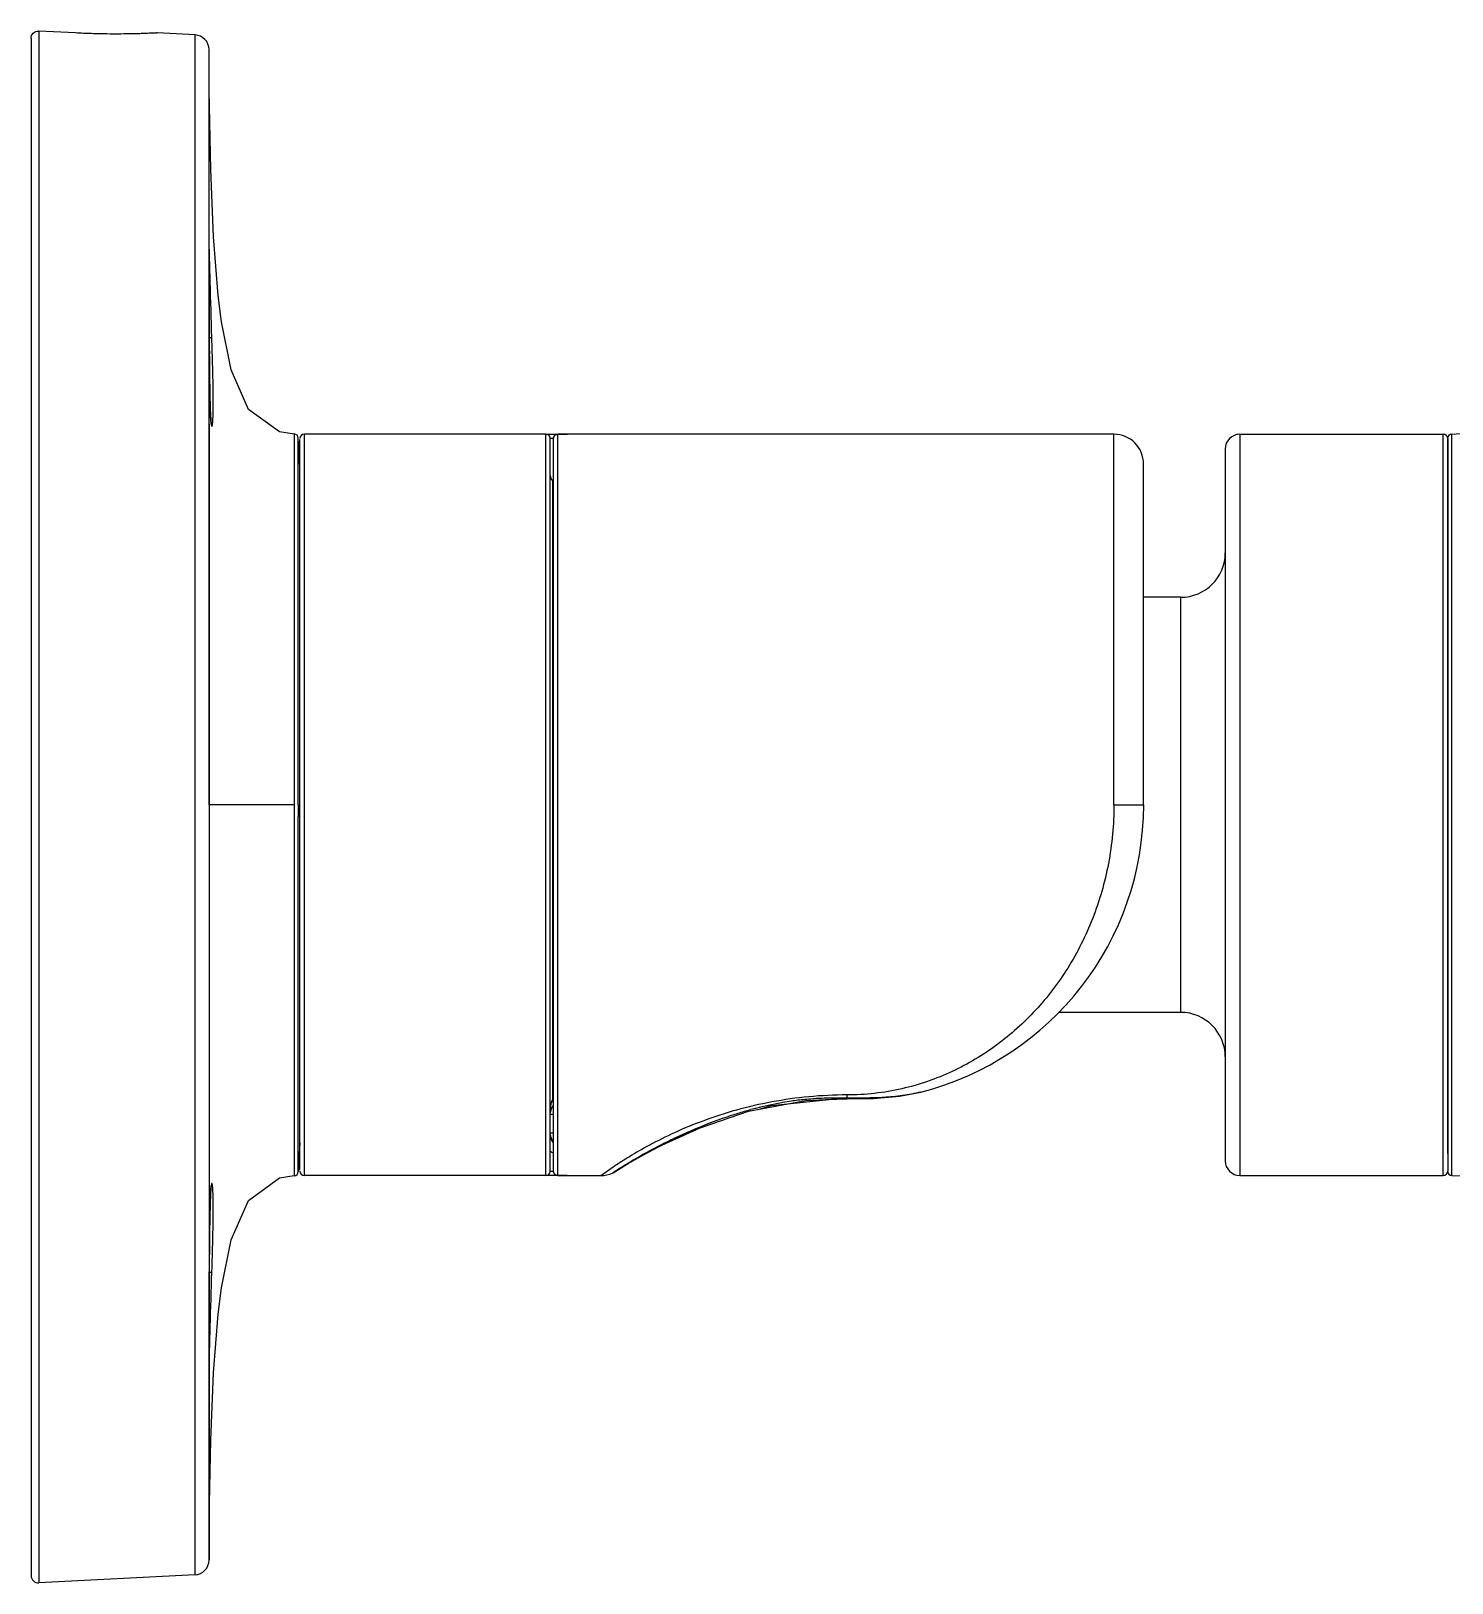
# Model space of a CAD drawing. Header units: millimetres. Extents: x -283029 to -254660, y -24907 to 10674.
# Drawn here: x -277274.2 to -277145.7, y -18807.8 to -18667.3 of the extents above; entities that cross this region are included whole.
import ezdxf

# ---------------------------------------------------------------- set-up
doc = ezdxf.new("R2010")
doc.units = ezdxf.units.MM
doc.header["$LTSCALE"] = 100
doc.layers.add('ASSEM_MEMBER_1', color=7, linetype='Continuous')

msp = doc.modelspace()

# ---------------------------------------------------------------- linework, layer by layer
at = {"layer": 'ASSEM_MEMBER_1', "color": 1, "linetype": 'Continuous'}
for p, q in [((-277273.54, -18667.34), (-277273.54, -18807.77)), ((-277270.22, -18667.51), (-277273.54, -18667.34)), ((-277274.24, -18668.01), (-277274.24, -18807.1)), ((-277259.41, -18667.69), (-277262.84, -18667.51)), ((-277259.41, -18807.03), (-277259.41, -18667.69)), ((-277258.12, -18672.75), (-277258.14, -18669.03)), ((-277258.14, -18737.36), (-277258.14, -18669.03)), ((-277258.14, -18688.09), (-277258.13, -18687.57)), ((-277258.13, -18687.28), (-277258.13, -18687.29)), ((-277258.13, -18687.29), (-277258.13, -18687.29)), ((-277258.14, -18688.85), (-277258.14, -18688.88)), ((-277258.14, -18691.81), (-277258.14, -18689.96)), ((-277258.14, -18691.54), (-277258.14, -18691.6)), ((-277258.13, -18693.43), (-277258.14, -18691.81)), ((-277258.13, -18695.09), (-277258.13, -18693.43)), ((-277258.12, -18695.08), (-277258.07, -18695.08)), ((-277258.12, -18696.55), (-277258.11, -18696.86)), ((-277258.07, -18699.98), (-277258.07, -18700.07)), ((-277258.14, -18702.9), (-277258.14, -18805.69)), ((-277250.45, -18703.8), (-277250.45, -18770.92)), ((-277249.53, -18703.82), (-277249.53, -18770.9)), ((-277227.68, -18703.82), (-277249.53, -18703.82)), ((-277227.68, -18770.9), (-277227.68, -18703.82)), ((-277227.68, -18703.82), (-277225.73, -18703.82)), ((-277226.61, -18703.84), (-277226.61, -18770.88)), ((-277225.67, -18703.82), (-277226.08, -18703.82)), ((-277176.29, -18703.82), (-277225.67, -18703.82)), ((-277176.29, -18737.36), (-277176.29, -18703.82)), ((-277164.89, -18703.81), (-277164.89, -18770.9)), ((-277164.89, -18703.81), (-277146.5, -18703.81)), ((-277146.5, -18770.9), (-277146.5, -18703.81)), ((-277145.71, -18770.91), (-277145.71, -18703.81)), ((-277249.94, -18706.79), (-277250.07, -18704.18)), ((-277250.07, -18737.36), (-277250.07, -18704.18)), ((-277249.94, -18770.42), (-277249.94, -18704.3)), ((-277227.28, -18704.17), (-277227.28, -18704.22)), ((-277227.28, -18770.5), (-277227.28, -18704.22)), ((-277227.01, -18704.22), (-277227.28, -18704.22)), ((-277227.01, -18704.24), (-277227.01, -18770.47)), ((-277166.23, -18705.16), (-277166.23, -18769.56)), ((-277146.1, -18704.21), (-277146.1, -18770.51)), ((-277146.1, -18768.91), (-277146.1, -18704.22)), ((-277173.61, -18737.36), (-277173.61, -18706.5)), ((-277227.08, -18708.04), (-277227.08, -18764.06)), ((-277227.01, -18708.11), (-277227.08, -18708.04)), ((-277170.25, -18718.57), (-277173.61, -18718.57)), ((-277170.25, -18756.14), (-277170.25, -18718.57)), ((-277250.45, -18737.36), (-277258.14, -18737.36)), ((-277250.07, -18737.36), (-277250.07, -18738.41)), ((-277176.29, -18737.36), (-277173.61, -18737.36)), ((-277250.07, -18770.54), (-277250.07, -18738.41)), ((-277170.25, -18756.14), (-277181.3, -18756.14)), ((-277227.08, -18764.06), (-277227.02, -18764.02)), ((-277207.26, -18764.57), (-277201.78, -18763.98)), ((-277201.78, -18763.98), (-277201.78, -18763.9)), ((-277200.45, -18763.61), (-277200.45, -18763.97)), ((-277227.28, -18765.38), (-277227.26, -18765.15)), ((-277227.01, -18765.38), (-277227.28, -18765.38)), ((-277208.27, -18764.87), (-277207.26, -18764.57)), ((-277227.27, -18767.24), (-277227.28, -18767.04)), ((-277227.28, -18767.04), (-277227.01, -18767.04)), ((-277217.79, -18768.41), (-277213.71, -18766.58)), ((-277249.94, -18767.93), (-277250.07, -18770.54)), ((-277220.64, -18770.06), (-277217.79, -18768.41)), ((-277227.68, -18770.9), (-277249.53, -18770.9)), ((-277225.74, -18770.9), (-277227.68, -18770.9)), ((-277227.28, -18770.53), (-277227.28, -18770.5)), ((-277227.28, -18770.5), (-277227.01, -18770.5)), ((-277221.21, -18770.41), (-277221.65, -18770.69)), ((-277221.65, -18770.69), (-277221.54, -18770.63)), ((-277221.63, -18770.68), (-277221.65, -18770.69)), ((-277221.08, -18770.32), (-277221.55, -18770.63)), ((-277221.07, -18770.33), (-277220.64, -18770.06)), ((-277164.89, -18770.9), (-277146.5, -18770.9)), ((-277258.11, -18779.64), (-277258.07, -18779.64)), ((-277258.14, -18783.49), (-277258.13, -18781.64)), ((-277258.14, -18785.28), (-277258.14, -18783.49)), ((-277258.14, -18786.56), (-277258.14, -18785.28)), ((-277258.14, -18786.94), (-277258.14, -18786.56)), ((-277258.13, -18787.33), (-277258.14, -18786.94)), ((-277258.14, -18805.53), (-277258.14, -18787.59)), ((-277258.13, -18787.49), (-277258.13, -18787.33)), ((-277258.13, -18787.46), (-277258.13, -18787.47)), ((-277258.13, -18787.47), (-277258.13, -18787.48)), ((-277259.41, -18807.03), (-277273.54, -18807.77))]:
    msp.add_line(p, q, dxfattribs=at)
for points in [[(-277250.45, -18703.81), (-277251.77, -18703.6), (-277254.56, -18701.57), (-277256.14, -18697.99), (-277257.03, -18693.66), (-277257.32, -18691.26), (-277257.74, -18685.96), (-277257.99, -18679.86), (-277258.12, -18672.75)], [(-277258.14, -18689.96), (-277258.14, -18688.36), (-277258.14, -18688.09)], [(-277258.13, -18687.57), (-277258.13, -18687.31), (-277258.13, -18687.22), (-277258.13, -18687.16), (-277258.13, -18687.14)], [(-277257.94, -18702.9), (-277257.94, -18702.88), (-277257.96, -18702.77), (-277257.98, -18702.56), (-277258, -18702.26), (-277258.02, -18701.86), (-277258.04, -18701.34), (-277258.06, -18700.69), (-277258.08, -18699.88), (-277258.09, -18698.91), (-277258.11, -18697.74), (-277258.12, -18696.35), (-277258.13, -18695.09)], [(-277226.73, -18703.86), (-277226.91, -18703.97), (-277227.01, -18704.22), (-277227.01, -18704.24)], [(-277226.52, -18703.83), (-277226.59, -18703.83), (-277226.73, -18703.86)], [(-277226.08, -18703.82), (-277226.34, -18703.82), (-277226.52, -18703.83)], [(-277221.54, -18770.63), (-277221.34, -18770.5), (-277219.8, -18769.54), (-277216.58, -18767.81), (-277214.4, -18766.82), (-277209.35, -18765.07), (-277204.17, -18764.11), (-277201.78, -18763.98)], [(-277201.78, -18763.98), (-277201.37, -18763.98), (-277200.83, -18763.97), (-277200.45, -18763.97)], [(-277201.39, -18763.98), (-277200.83, -18763.97), (-277200.44, -18763.97)], [(-277200.45, -18763.97), (-277198.03, -18763.93), (-277195.7, -18763.72), (-277193.77, -18763.35)], [(-277258.14, -18805.69), (-277258.12, -18801.97), (-277257.99, -18794.86), (-277257.74, -18788.76), (-277257.32, -18783.46), (-277257.03, -18781.06), (-277256.14, -18776.73), (-277254.56, -18773.15), (-277251.77, -18771.12), (-277250.45, -18770.91)], [(-277227.01, -18770.47), (-277227.01, -18770.5), (-277226.91, -18770.75), (-277226.73, -18770.86)], [(-277226.73, -18770.86), (-277226.59, -18770.89), (-277226.52, -18770.89)], [(-277226.52, -18770.89), (-277226.34, -18770.9), (-277226.07, -18770.9), (-277225.74, -18770.9), (-277222.69, -18770.9)], [(-277258.1, -18776.16), (-277258.08, -18774.95), (-277258.06, -18774.16), (-277258.04, -18773.5), (-277258.02, -18772.98), (-277258.01, -18772.75), (-277257.99, -18772.39), (-277257.97, -18772.12), (-277257.95, -18771.93), (-277257.94, -18771.83)], [(-277258.13, -18781.64), (-277258.13, -18780.13), (-277258.13, -18779.63)], [(-277258.13, -18787.59), (-277258.13, -18787.58), (-277258.13, -18787.54), (-277258.13, -18787.49)]]:
    msp.add_lwpolyline(points, dxfattribs=at)
for centre, radius, start, end in [((-277259.48, -18669.03), 1.34, 0.262, 86.9918), ((-276134.72, -18690.07), 1123.42, 180.07798, 180.25587), ((-276719.2, -18692.6), 538.93, 180.2644, 180.4193), ((-277146.1, -18691.12), 12.69, 271.7476, 327.7528), ((-277237.47, -18701.06), 20.57, 183.3247, 183.4891), ((-277250.47, -18704.2), 0.403, 2.9178, 86.5845), ((-277249.53, -18704.22), 0.403, 90, 180), ((-277227.68, -18704.22), 0.403, 6.0528, 90), ((-277226.61, -18704.25), 0.403, 90.0489, 132.4098), ((-277176.29, -18706.5), 2.68, 359.9979, 89.9985), ((-277164.89, -18705.16), 1.34, 90, 180), ((-277146.5, -18704.22), 0.403, 0, 90), ((-277145.7, -18704.21), 0.402, 92.1272, 180.6174), ((-277226.61, -18704.24), 0.402, 135.7179, 179.9775), ((-277226.61, -18704.24), 0.4, 132.4027, 135.726), ((-277226.61, -18707.56), 0.671, 179.9975, 225), ((-277170.25, -18714.55), 4.03, 270, 359.9971), ((-277200.44, -18737.36), 26.84, 284.3975, 0), ((-277170.25, -18760.17), 4.03, 0.0029, 90), ((-277225.89, -18764.84), 1.39, 144.1235, 179.974), ((-277225.76, -18764.99), 1.62, 140.7327, 144.8759), ((-277201.76, -18789.8), 25.89, 94.3399, 95.8792), ((-277201.68, -18790.89), 26.99, 90.2053, 94.3247), ((-277200.4, -19121.8), 357.9, 90.0075, 90.221), ((-277225.94, -18765.38), 1.35, 158.0944, 170.1136), ((-277225.94, -18765.38), 1.35, 143.2965, 158.0375), ((-277199.97, -18798.46), 34.74, 105.3011, 106.3104), ((-277195.75, -18810.44), 47.46, 113.7152, 115.4885), ((-277196.2, -18809.42), 46.35, 112.7555, 113.7156), ((-277225.94, -18767.15), 1.34, 179.9956, 216.7824), ((-277196.58, -18808.64), 45.48, 117.3676, 120.5856), ((-277196.75, -18808.34), 45.13, 115.4863, 117.3418), ((-277225.91, -18767.1), 2.09, 229.058, 237.9314), ((-277197.44, -18807.2), 43.8, 120.5743, 121.5517), ((-277164.89, -18769.56), 1.34, 180, 270), ((-277250.47, -18770.52), 0.403, 273.4155, 357.0817), ((-277249.53, -18770.5), 0.403, 180, 270), ((-277227.68, -18770.5), 0.403, 269.9515, 355.3564), ((-277226.61, -18770.47), 0.402, 180.0335, 224.0279), ((-277226.61, -18770.48), 0.4, 224.0181, 226.0809), ((-277226.61, -18770.47), 0.403, 226.079, 270.0151), ((-277198.42, -18804.72), 41.62, 123.6126, 125.6695), ((-277191.88, -18816.22), 54.4, 121.5738, 122.6301), ((-277146.5, -18770.5), 0.403, 270, 0), ((-277145.7, -18770.51), 0.402, 179.3955, 267.8728), ((-277146.1, -18783.6), 12.69, 32.2472, 88.253), ((-276859.4, -18781.19), 398.73, 179.2766, 179.7754), ((-276276.32, -18784.23), 981.81, 179.73144, 179.9347), ((-277259.48, -18805.69), 1.34, 273.0082, 359.7381), ((-277273.57, -18807.1), 0.671, 180, 273)]:
    msp.add_arc(centre, radius, start, end, dxfattribs=at)
for points, knots in [([(-277274.24, -18668.01), (-277274.24, -18667.84), (-277274.1, -18667.48), (-277273.74, -18667.34), (-277273.57, -18667.34)], [0, 0, 0, 0, 0.500104, 1, 1, 1, 1]), ([(-277262.84, -18667.51), (-277262.84, -18667.51), (-277262.86, -18667.52), (-277262.88, -18667.51), (-277262.93, -18667.52), (-277262.99, -18667.52), (-277263.07, -18667.52), (-277263.21, -18667.53), (-277263.42, -18667.54), (-277263.73, -18667.55), (-277264.1, -18667.57), (-277264.53, -18667.58), (-277265.21, -18667.6), (-277266.17, -18667.61), (-277267.43, -18667.61), (-277268.8, -18667.58), (-277269.74, -18667.54), (-277270.22, -18667.51)], [0, 0, 0, 0, 0.001203, 0.004813, 0.01083, 0.019237, 0.030006, 0.043107, 0.076193, 0.118185, 0.168649, 0.227122, 0.293024, 0.444552, 0.617382, 0.804993, 1, 1, 1, 1]), ([(-277258.13, -18687.29), (-277258.13, -18687.38), (-277258.14, -18687.9), (-277258.14, -18688.42), (-277258.14, -18688.85)], [0, 0, 0, 0, 0.164717, 1, 1, 1, 1]), ([(-277258.11, -18687.27), (-277258.12, -18687.2), (-277258.13, -18686.94), (-277258.13, -18687.21), (-277258.13, -18687.28)], [0, 0, 0, 0, 0.484274, 1, 1, 1, 1]), ([(-277257.89, -18695.07), (-277257.94, -18693.41), (-277258.01, -18691.15), (-277258.08, -18688.54), (-277258.1, -18687.61), (-277258.11, -18687.27)], [0, 0, 0, 0, 0.640157, 0.869015, 1, 1, 1, 1]), ([(-277258.14, -18688.88), (-277258.14, -18689.07), (-277258.14, -18689.96), (-277258.14, -18690.85), (-277258.14, -18691.54)], [0, 0, 0, 0, 0.216679, 1, 1, 1, 1]), ([(-277258.07, -18695.08), (-277258.04, -18695.08), (-277257.98, -18695.07), (-277257.92, -18695.07), (-277257.89, -18695.07)], [0, 0, 0, 0, 0.378806, 1, 1, 1, 1]), ([(-277257.84, -18702.95), (-277257.82, -18702.82), (-277257.79, -18702.49), (-277257.77, -18701.88), (-277257.76, -18701.08), (-277257.76, -18699.69), (-277257.81, -18697.67), (-277257.86, -18695.97), (-277257.89, -18695.07)], [0, 0, 0, 0, 0.049478, 0.126467, 0.229248, 0.354323, 0.657281, 1, 1, 1, 1]), ([(-277258.11, -18696.86), (-277258.11, -18697.14), (-277258.1, -18698.18), (-277258.09, -18699.22), (-277258.07, -18699.98)], [0, 0, 0, 0, 0.26731, 1, 1, 1, 1]), ([(-277258.07, -18700.07), (-277258.07, -18700.29), (-277258.05, -18701.01), (-277258.03, -18701.74), (-277258, -18702.26)], [0, 0, 0, 0, 0.298415, 1, 1, 1, 1]), ([(-277257.99, -18702.31), (-277257.99, -18702.46), (-277257.97, -18702.7), (-277257.94, -18702.94), (-277257.92, -18703.03)], [0, 0, 0, 0, 0.626421, 1, 1, 1, 1]), ([(-277257.92, -18703.03), (-277257.92, -18703.04), (-277257.91, -18703.07), (-277257.9, -18703.09), (-277257.89, -18703.11), (-277257.87, -18703.1), (-277257.87, -18703.08), (-277257.86, -18703.05), (-277257.85, -18703), (-277257.84, -18702.97), (-277257.84, -18702.95)], [0, 0, 0, 0, 0.159792, 0.267345, 0.327489, 0.370692, 0.450193, 0.580177, 0.763231, 1, 1, 1, 1]), ([(-277225.67, -18703.82), (-277225.73, -18703.82), (-277225.85, -18703.82), (-277226.03, -18703.82), (-277226.19, -18703.82), (-277226.33, -18703.82), (-277226.44, -18703.82), (-277226.52, -18703.83), (-277226.57, -18703.83), (-277226.59, -18703.84), (-277226.6, -18703.84), (-277226.61, -18703.84), (-277226.61, -18703.84)], [0, 0, 0, 0, 0.195645, 0.383867, 0.5566, 0.707437, 0.830987, 0.922596, 0.955203, 0.978653, 0.993302, 1, 1, 1, 1]), ([(-277176.29, -18737.36), (-277176.29, -18739.14), (-277176.62, -18742.65), (-277178.06, -18747.66), (-277180.31, -18752.15), (-277183.25, -18756.02), (-277186.79, -18759.2), (-277190.88, -18761.65), (-277195.49, -18763.24), (-277198.78, -18763.61), (-277200.45, -18763.61)], [0, 0, 0, 0, 0.134768, 0.266202, 0.392668, 0.514236, 0.632807, 0.751349, 0.873308, 1, 1, 1, 1]), ([(-277227.08, -18764.06), (-277227.12, -18764.12), (-277227.23, -18764.36), (-277227.28, -18764.63), (-277227.28, -18764.84)], [0, 0, 0, 0, 0.247024, 1, 1, 1, 1]), ([(-277200.45, -18763.61), (-277201.59, -18763.61), (-277203.87, -18763.72), (-277207.21, -18764.19), (-277210.4, -18764.92), (-277213.33, -18765.88), (-277215.96, -18766.95), (-277218.19, -18768.07), (-277219.99, -18769.1), (-277221.02, -18769.76), (-277221.46, -18770.05)], [0, 0, 0, 0, 0.154227, 0.306226, 0.4536, 0.593205, 0.721664, 0.834746, 0.928661, 1, 1, 1, 1]), ([(-277204.41, -18764.04), (-277204.82, -18764.08), (-277206.42, -18764.29), (-277207.99, -18764.63), (-277209.14, -18764.94)], [0, 0, 0, 0, 0.256022, 1, 1, 1, 1]), ([(-277193.77, -18763.35), (-277194.31, -18763.49), (-277195.41, -18763.7), (-277197.09, -18763.85), (-277198.77, -18763.9), (-277199.89, -18763.89), (-277200.45, -18763.9)], [0, 0, 0, 0, 0.249666, 0.499566, 0.749707, 1, 1, 1, 1]), ([(-277209.73, -18765.11), (-277210.13, -18765.23), (-277211.61, -18765.69), (-277213.07, -18766.24), (-277214.13, -18766.68)], [0, 0, 0, 0, 0.263214, 1, 1, 1, 1]), ([(-277226.61, -18770.88), (-277226.61, -18770.88), (-277226.6, -18770.88), (-277226.59, -18770.88), (-277226.57, -18770.89), (-277226.52, -18770.89), (-277226.44, -18770.89), (-277226.33, -18770.9), (-277226.19, -18770.9), (-277226.03, -18770.9), (-277225.85, -18770.9), (-277225.73, -18770.9), (-277225.67, -18770.9)], [0, 0, 0, 0, 0.006614, 0.021341, 0.044951, 0.0777, 0.169467, 0.293085, 0.443908, 0.616533, 0.804566, 1, 1, 1, 1]), ([(-277257.89, -18779.65), (-277257.87, -18779.2), (-277257.84, -18778.32), (-277257.81, -18777.02), (-277257.78, -18775.8), (-277257.76, -18774.69), (-277257.76, -18773.72), (-277257.77, -18773.01), (-277257.78, -18772.53), (-277257.79, -18772.25), (-277257.81, -18772.02), (-277257.83, -18771.86), (-277257.84, -18771.75), (-277257.85, -18771.7), (-277257.86, -18771.66), (-277257.87, -18771.63), (-277257.88, -18771.61), (-277257.9, -18771.62), (-277257.91, -18771.64), (-277257.92, -18771.67), (-277257.93, -18771.71), (-277257.94, -18771.8), (-277257.96, -18771.94), (-277257.98, -18772.15), (-277258, -18772.42), (-277258.01, -18772.74), (-277258.03, -18773.11), (-277258.04, -18773.52), (-277258.06, -18774.15), (-277258.08, -18775.04), (-277258.09, -18775.77), (-277258.1, -18776.16)], [0, 0, 0, 0, 0.10654, 0.210068, 0.307817, 0.396799, 0.474378, 0.538989, 0.565663, 0.588265, 0.606746, 0.621049, 0.626599, 0.631062, 0.634429, 0.636711, 0.638005, 0.638867, 0.640412, 0.64298, 0.646629, 0.651364, 0.664058, 0.680966, 0.702062, 0.727372, 0.756772, 0.789793, 0.825934, 0.907193, 1, 1, 1, 1]), ([(-277258.11, -18787.41), (-277258.1, -18787.06), (-277258.08, -18786.11), (-277258.01, -18783.52), (-277257.94, -18781.29), (-277257.89, -18779.65)], [0, 0, 0, 0, 0.136505, 0.366041, 1, 1, 1, 1]), ([(-277258.07, -18779.64), (-277258.04, -18779.64), (-277257.98, -18779.64), (-277257.92, -18779.64), (-277257.89, -18779.65)], [0, 0, 0, 0, 0.378806, 1, 1, 1, 1]), ([(-277258.14, -18783.11), (-277258.14, -18784.05), (-277258.14, -18785.5), (-277258.14, -18786.95), (-277258.13, -18787.46)], [0, 0, 0, 0, 0.644968, 1, 1, 1, 1]), ([(-277258.13, -18787.48), (-277258.13, -18787.53), (-277258.12, -18787.77), (-277258.12, -18787.49), (-277258.11, -18787.41)], [0, 0, 0, 0, 0.414852, 1, 1, 1, 1])]:
    msp.add_open_spline(points, degree=3, knots=knots, dxfattribs=at)
for points in [[(-277273.57, -18667.34), (-277273.56, -18667.34), (-277273.55, -18667.34), (-277273.54, -18667.34)], [(-277227.01, -18767.84), (-277227.14, -18767.66), (-277227.23, -18767.45), (-277227.27, -18767.24)], [(-277222.69, -18770.9), (-277222.34, -18770.9), (-277221.98, -18770.83), (-277221.65, -18770.69)]]:
    msp.add_open_spline(points, degree=3, dxfattribs=at)

doc.saveas('drawing.dxf')
